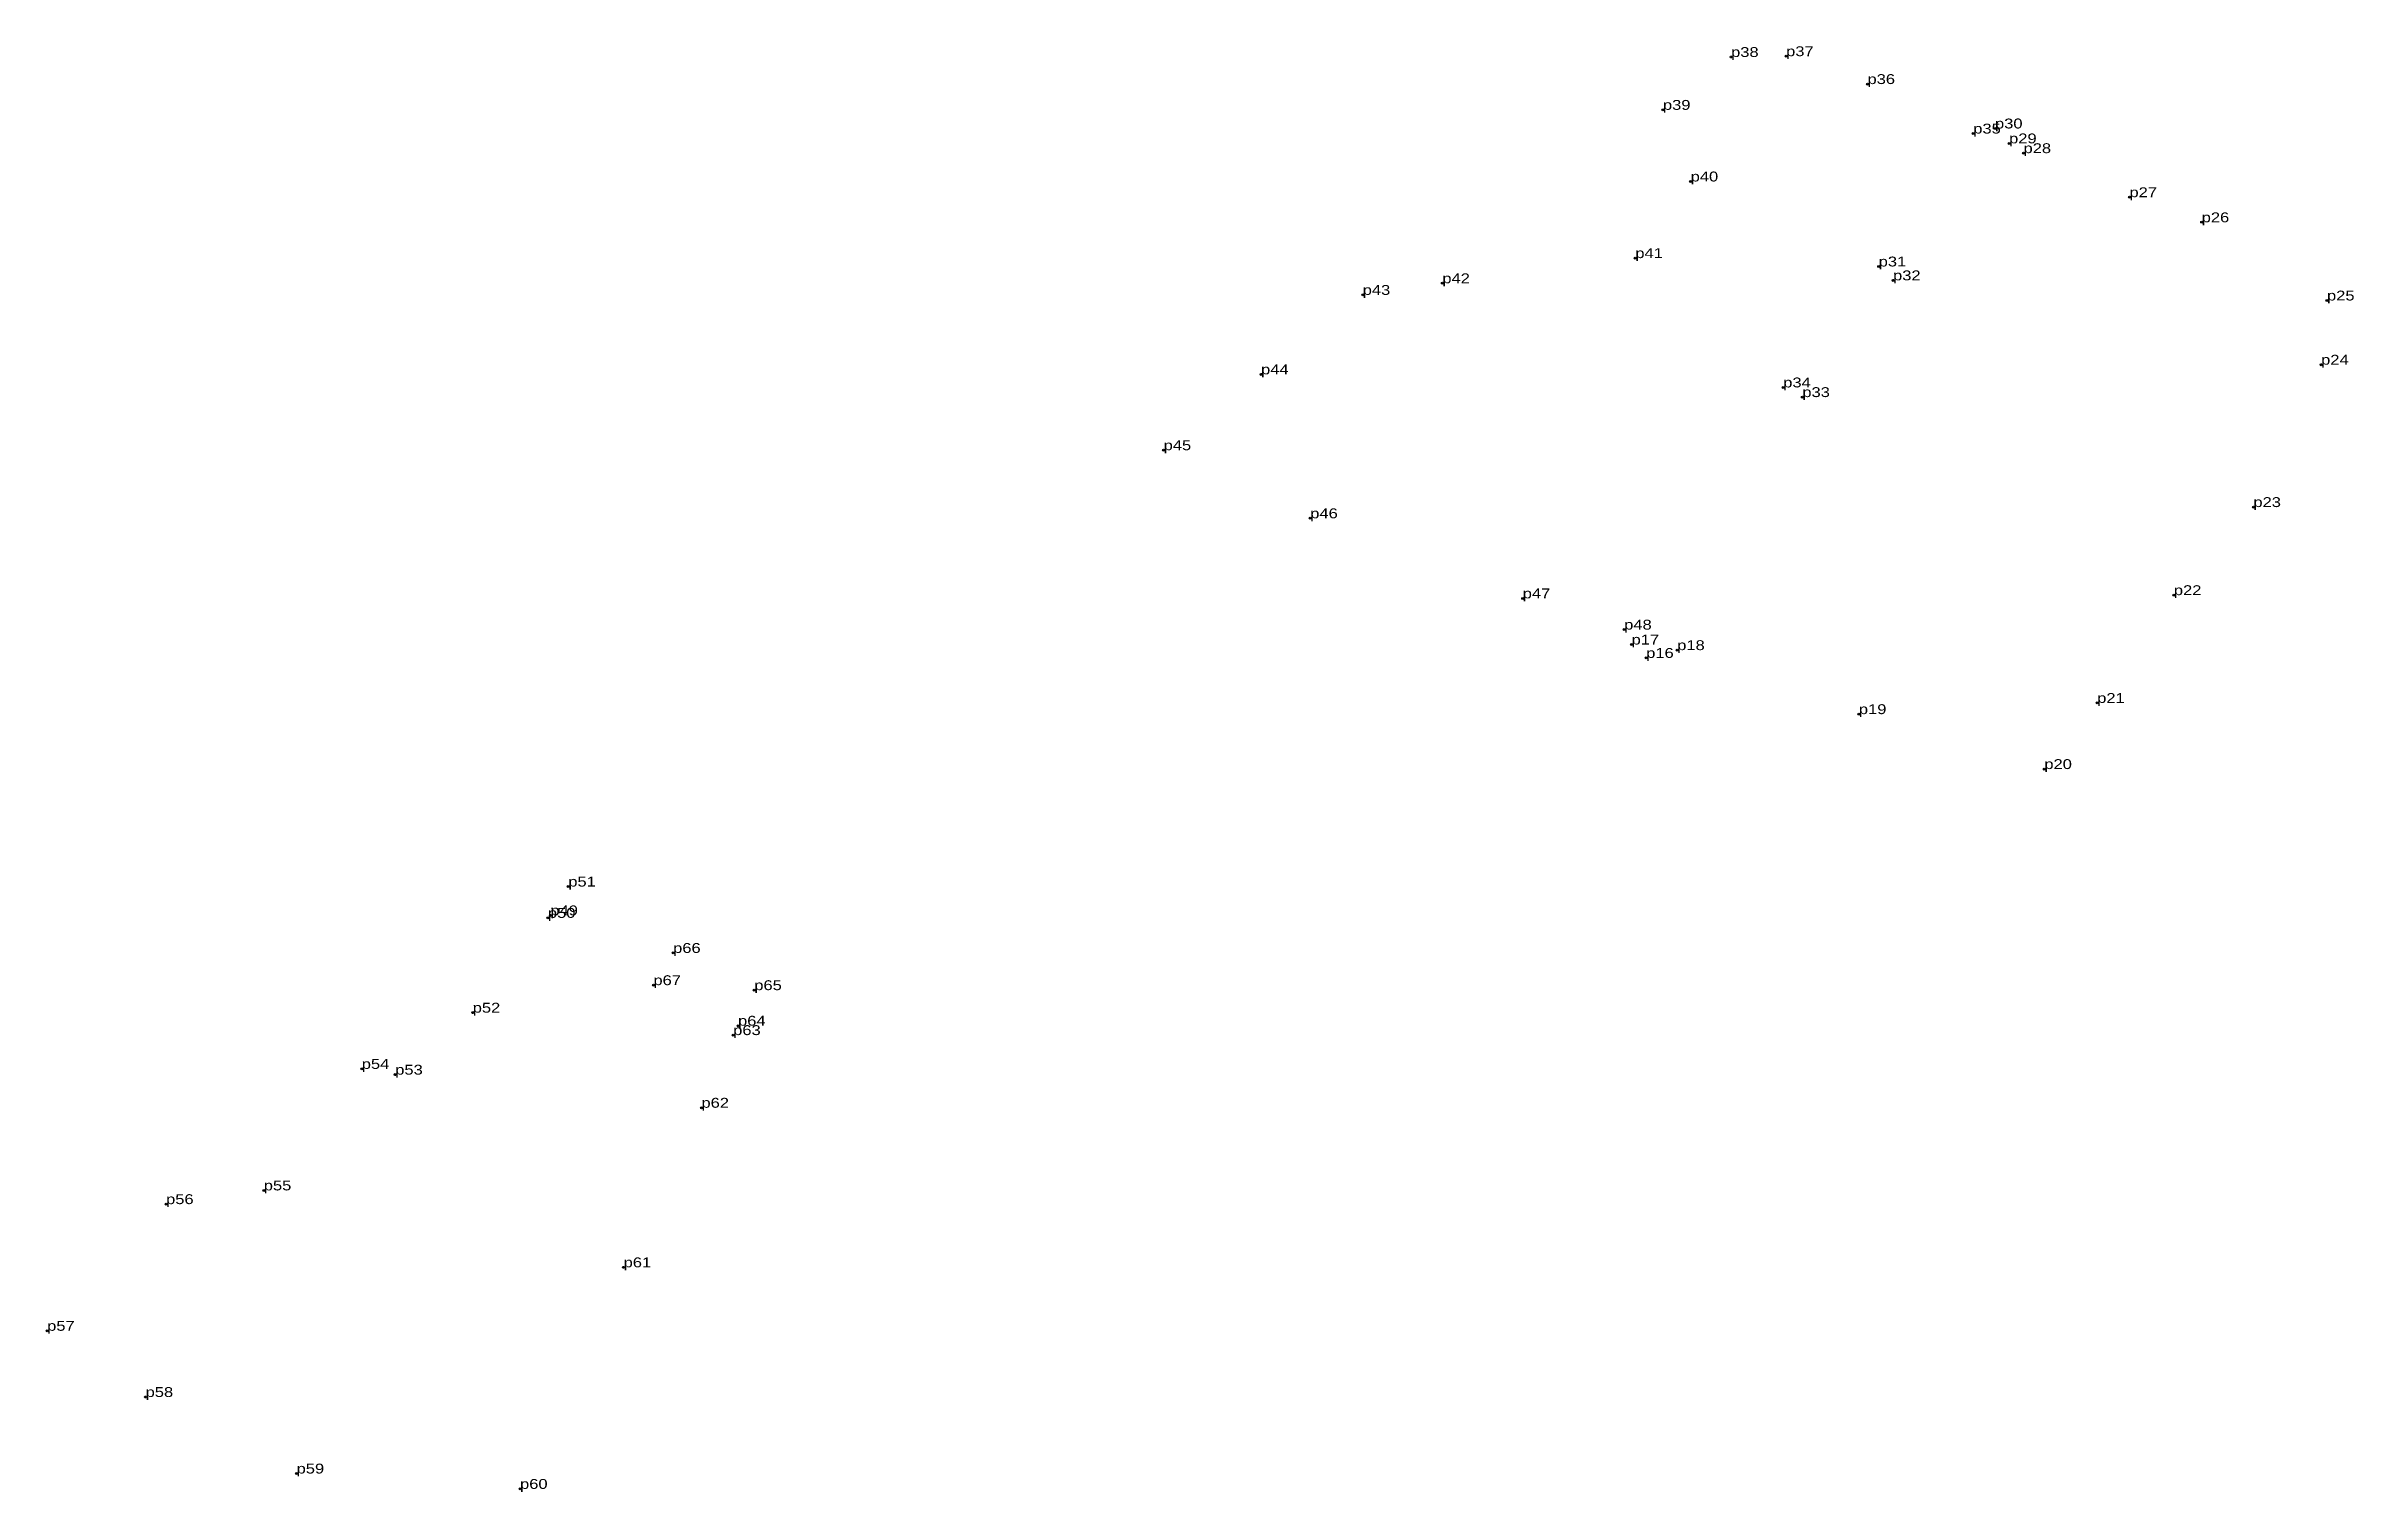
# Model space of a CAD drawing. Header units: metres. Extents: x 537785 to 552379, y 1838199 to 1852706.
# Drawn here: x 537784.7 to 538205.2, y 1852442.2 to 1852705.7 of the extents above.
import ezdxf

# ---------------------------------------------------------------- set-up
doc = ezdxf.new("R2010")
doc.units = ezdxf.units.M
doc.header["$LTSCALE"] = 0.72
doc.header["$PDMODE"] = 32
doc.header["$PDSIZE"] = 0.36
doc.layers.add('12', color=7, linetype='Continuous')
doc.layers.add('7', color=7, linetype='Continuous')

msp = doc.modelspace()

# ---------------------------------------------------------------- linework, layer by layer
at = {"layer": '7'}
for p in [(538091.7, 1852703.68), (538101.72, 1852703.83), (538116.55, 1852698.75), (538079.28, 1852694.05), (538135.82, 1852689.73), (538139.78, 1852690.66), (538142.35, 1852687.94), (538144.98, 1852686.16), (538084.33, 1852681), (538164.28, 1852678.13), (538177.44, 1852673.56), (538074.25, 1852667.04), (538039.09, 1852662.45), (538118.59, 1852665.51), (538121.21, 1852662.98), (538024.58, 1852660.33), (538200.27, 1852659.31), (538006.06, 1852645.85), (538199.2, 1852647.61), (538101.2, 1852643.47), (538104.68, 1852641.71), (537988.31, 1852632.03), (538015.02, 1852619.62), (538186.86, 1852621.67), (538053.73, 1852605.03), (538172.37, 1852605.62), (538072.22, 1852599.34), (538073.57, 1852596.62), (538081.88, 1852595.6), (538076.23, 1852594.18), (538158.4, 1852585.98), (538114.98, 1852583.94), (538148.77, 1852573.93), (537879.84, 1852552.52), (537876.12, 1852546.81), (537876.58, 1852547.27), (537898.94, 1852540.42), (537895.35, 1852534.55), (537913.73, 1852533.64), (537862.43, 1852529.54), (537910.77, 1852527.16), (537909.88, 1852525.45), (537842.21, 1852519.29), (537848.31, 1852518.24), (537904.1, 1852512.21), (537806.56, 1852494.65), (537824.36, 1852497.15), (537889.92, 1852483.13), (537784.89, 1852471.57), (537802.83, 1852459.5), (537830.34, 1852445.56), (537871.05, 1852442.76)]:
    msp.add_point(p, dxfattribs=at)

# ---------------------------------------------------------------- texts
at = {"layer": '12', "width": 1.25}
for s, p in [('p38', (538091.7, 1852703.68)), ('p37', (538101.72, 1852703.83)), ('p36', (538116.55, 1852698.75)), ('p39', (538079.28, 1852694.05)), ('p35', (538135.82, 1852689.73)), ('p30', (538139.78, 1852690.66)), ('p29', (538142.35, 1852687.94)), ('p28', (538144.98, 1852686.16)), ('p40', (538084.33, 1852681)), ('p27', (538164.28, 1852678.13)), ('p26', (538177.44, 1852673.56)), ('p41', (538074.25, 1852667.04)), ('p31', (538118.59, 1852665.51)), ('p43', (538024.58, 1852660.33)), ('p42', (538039.09, 1852662.45)), ('p32', (538121.21, 1852662.98)), ('p25', (538200.27, 1852659.31)), ('p24', (538199.2, 1852647.61)), ('p44', (538006.06, 1852645.85)), ('p34', (538101.2, 1852643.47)), ('p33', (538104.68, 1852641.71)), ('p45', (537988.31, 1852632.03)), ('p46', (538015.02, 1852619.62)), ('p23', (538186.86, 1852621.67)), ('p22', (538172.37, 1852605.62)), ('p47', (538053.73, 1852605.03)), ('p48', (538072.22, 1852599.34)), ('p17', (538073.57, 1852596.62)), ('p16', (538076.23, 1852594.18)), ('p18', (538081.88, 1852595.6)), ('p21', (538158.4, 1852585.98)), ('p19', (538114.98, 1852583.94)), ('p20', (538148.77, 1852573.93)), ('p51', (537879.84, 1852552.52)), ('p50', (537876.12, 1852546.81)), ('p49', (537876.58, 1852547.27)), ('p66', (537898.94, 1852540.42)), ('p67', (537895.35, 1852534.55)), ('p65', (537913.73, 1852533.64)), ('p52', (537862.43, 1852529.54)), ('p63', (537909.88, 1852525.45)), ('p64', (537910.77, 1852527.16)), ('p54', (537842.21, 1852519.29)), ('p53', (537848.31, 1852518.24)), ('p62', (537904.1, 1852512.21)), ('p55', (537824.36, 1852497.15)), ('p56', (537806.56, 1852494.65)), ('p61', (537889.92, 1852483.13)), ('p57', (537784.89, 1852471.57)), ('p58', (537802.83, 1852459.5)), ('p59', (537830.34, 1852445.56)), ('p60', (537871.05, 1852442.76))]:
    msp.add_text(s, height=1.8, dxfattribs=at).set_placement(p)

doc.saveas('drawing.dxf')
